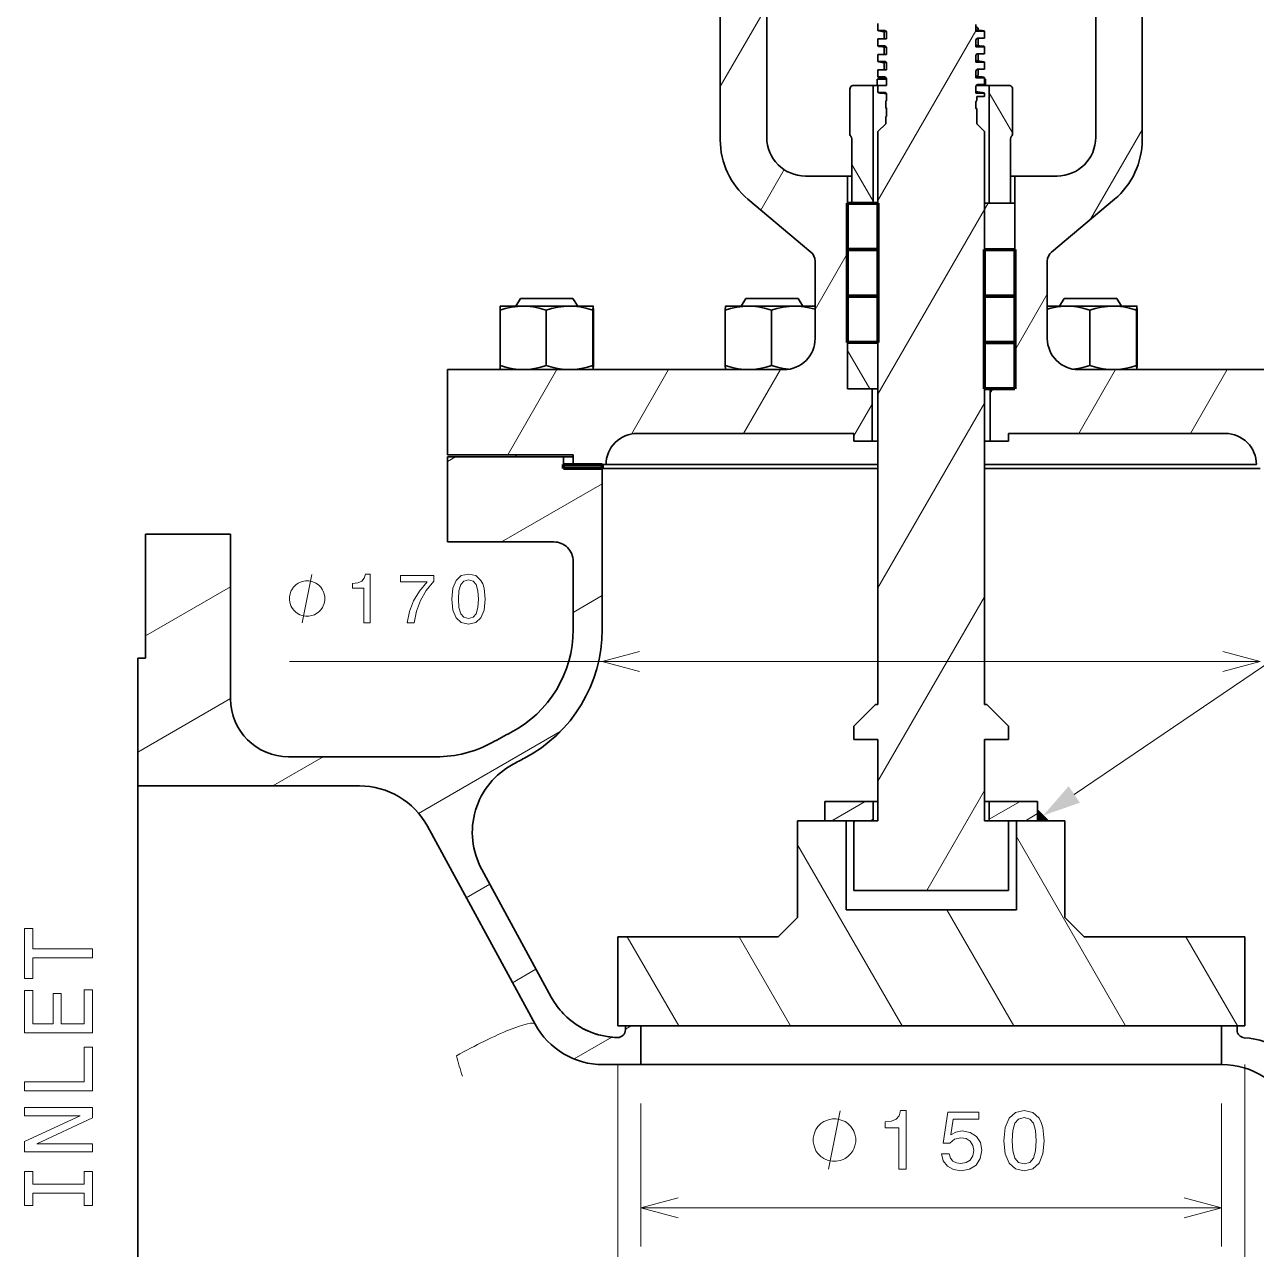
# Model space of a CAD drawing. Extents: x 0 to 420, y 0 to 297.
# Drawn here: x 119.8 to 183.5, y 164.8 to 228 of the extents above; entities that cross this region are included whole.
import ezdxf

# ---------------------------------------------------------------- set-up
doc = ezdxf.new("R2010")
doc.units = 0

msp = doc.modelspace()

# ---------------------------------------------------------------- linework, layer by layer
at = {"color": 7, "lineweight": 35, "ltscale": 0.441739}
for p, q in [((155.783, 239.736), (155.783, 222.066)), ((177.583, 239.736), (177.583, 222.066))]:
    msp.add_line(p, q, dxfattribs=at)
at = {"color": 7, "lineweight": 35, "ltscale": 0.435}
for p, q in [((158.183, 222.201), (158.183, 239.601)), ((175.183, 239.601), (175.183, 222.201)), ((159.083, 210.201), (141.683, 210.201)), ((191.683, 210.201), (174.283, 210.201))]:
    msp.add_line(p, q, dxfattribs=at)
at = {"color": 7, "lineweight": 13, "ltscale": 0.12}
msp.add_line((155.783, 224.822), (158.183, 228.979), dxfattribs=at)
at = {"color": 7, "lineweight": 35, "ltscale": 0.008989}
for p, q in [((163.933, 227.721), (163.933, 228.081)), ((169.433, 226.521), (169.433, 226.881)), ((169.433, 225.721), (169.433, 226.081))]:
    msp.add_line(p, q, dxfattribs=at)
at = {"color": 7, "lineweight": 35, "ltscale": 0.003004}
for p, q in [((168.993, 228.021), (168.993, 227.901)), ((164.373, 227.621), (164.373, 227.501)), ((168.993, 227.221), (168.993, 227.101)), ((164.373, 226.821), (164.373, 226.701)), ((164.373, 226.021), (164.373, 225.901)), ((168.993, 226.421), (168.993, 226.301)), ((168.993, 225.621), (168.993, 225.501)), ((164.373, 225.221), (164.373, 225.101)), ((168.993, 224.821), (168.993, 224.701)), ((164.373, 224.421), (164.373, 224.301)), ((168.993, 224.021), (168.993, 223.901))]:
    msp.add_line(p, q, dxfattribs=at)
at = {"color": 7, "lineweight": 35, "ltscale": 0.005508}
for p, q in [((168.993, 227.681), (168.993, 227.901)), ((164.373, 227.281), (164.373, 227.501)), ((164.373, 226.481), (164.373, 226.701)), ((168.993, 226.881), (168.993, 227.101)), ((168.993, 226.081), (168.993, 226.301)), ((164.373, 225.681), (164.373, 225.901)), ((168.993, 225.281), (168.993, 225.501)), ((164.373, 224.881), (164.373, 225.101)), ((168.993, 224.481), (168.993, 224.701)), ((164.373, 224.081), (164.373, 224.301)), ((164.373, 223.721), (164.373, 223.501)), ((164.373, 223.281), (164.373, 223.501)), ((168.993, 223.681), (168.993, 223.901))]:
    msp.add_line(p, q, dxfattribs=at)
at = {"color": 7, "lineweight": 35, "ltscale": 0.003316}
msp.add_line((169.108, 227.833), (168.993, 227.9), dxfattribs=at)
at = {"color": 7, "lineweight": 35, "ltscale": 0.0085}
for p, q in [((164.273, 227.721), (163.933, 227.721)), ((169.093, 227.321), (169.433, 227.321)), ((164.273, 226.921), (163.933, 226.921)), ((164.273, 226.121), (163.933, 226.121)), ((169.093, 226.521), (169.433, 226.521)), ((164.273, 225.321), (163.933, 225.321)), ((169.093, 225.721), (169.433, 225.721)), ((169.093, 224.921), (169.433, 224.921)), ((164.273, 224.521), (163.933, 224.521))]:
    msp.add_line(p, q, dxfattribs=at)
at = {"color": 7, "lineweight": 35, "ltscale": 1.14504e-05}
for p, q in [((163.933, 227.721), (163.933, 227.721)), ((169.433, 226.881), (169.433, 226.881))]:
    msp.add_line(p, q, dxfattribs=at)
at = {"color": 7, "lineweight": 13, "ltscale": 0.253001}
msp.add_line((163.933, 218.938), (168.993, 227.702), dxfattribs=at)
at = {"color": 7, "lineweight": 35, "ltscale": 0.008988}
for p, q in [((163.933, 226.921), (163.933, 227.281)), ((169.433, 227.321), (169.433, 227.681)), ((163.933, 226.121), (163.933, 226.481)), ((163.933, 225.321), (163.933, 225.681)), ((163.933, 224.521), (163.933, 224.881)), ((169.433, 224.921), (169.433, 225.281))]:
    msp.add_line(p, q, dxfattribs=at)
at = {"color": 7, "lineweight": 35, "ltscale": 0.010999}
for p, q in [((164.373, 227.281), (163.933, 227.281)), ((168.993, 227.681), (169.433, 227.681)), ((168.993, 226.881), (169.433, 226.881)), ((164.373, 226.481), (163.933, 226.481)), ((168.993, 226.081), (169.433, 226.081)), ((164.373, 225.681), (163.933, 225.681)), ((164.373, 224.881), (163.933, 224.881)), ((168.993, 225.281), (169.433, 225.281)), ((168.993, 224.481), (169.433, 224.481))]:
    msp.add_line(p, q, dxfattribs=at)
at = {"color": 7, "lineweight": 35, "ltscale": 0.00945}
for p, q in [((164.259, 227.659), (164.259, 227.281)), ((169.108, 227.321), (169.108, 226.943)), ((164.259, 226.859), (164.259, 226.481)), ((164.259, 226.059), (164.259, 225.681)), ((169.108, 226.521), (169.108, 226.143))]:
    msp.add_line(p, q, dxfattribs=at)
at = {"color": 7, "lineweight": 13, "ltscale": 1.33569e-05}
for p, q in [((164.273, 227.721), (164.273, 227.721)), ((164.273, 226.921), (164.273, 226.921)), ((164.273, 226.121), (164.273, 226.121)), ((164.273, 225.321), (164.273, 225.321))]:
    msp.add_line(p, q, dxfattribs=at)
at = {"color": 7, "lineweight": 35, "ltscale": 1.64209e-05}
for p, q in [((164.373, 227.625), (164.373, 227.625)), ((164.373, 226.825), (164.373, 226.825)), ((164.373, 226.025), (164.373, 226.025))]:
    msp.add_line(p, q, dxfattribs=at)
at = {"color": 7, "lineweight": 35, "ltscale": 8.96584e-05}
for p, q in [((164.373, 227.621), (164.373, 227.625)), ((164.373, 226.821), (164.373, 226.825)), ((164.373, 226.021), (164.373, 226.025)), ((164.373, 224.421), (164.373, 224.425))]:
    msp.add_line(p, q, dxfattribs=at)
at = {"color": 7, "lineweight": 35, "ltscale": 0.002594}
for p, q in [((168.993, 227.754), (169.097, 227.744)), ((168.993, 226.954), (169.097, 226.944)), ((168.993, 226.154), (169.097, 226.144)), ((168.993, 225.354), (169.097, 225.344)), ((168.993, 224.554), (169.097, 224.544))]:
    msp.add_line(p, q, dxfattribs=at)
at = {"color": 7, "lineweight": 35, "ltscale": 0.002253}
msp.add_line((169.108, 227.833), (169.108, 227.743), dxfattribs=at)
at = {"color": 7, "lineweight": 35, "ltscale": 1.18317e-05}
for p, q in [((169.433, 227.681), (169.433, 227.681)), ((163.933, 226.921), (163.933, 226.921)), ((163.933, 226.121), (163.933, 226.121)), ((169.433, 226.081), (169.433, 226.081)), ((163.933, 225.321), (163.933, 225.321)), ((169.433, 225.281), (169.433, 225.281)), ((163.933, 224.521), (163.933, 224.521)), ((169.433, 224.481), (169.433, 224.481))]:
    msp.add_line(p, q, dxfattribs=at)
at = {"color": 7, "lineweight": 35, "ltscale": 0.001947}
msp.add_line((169.108, 225.389), (169.041, 225.35), dxfattribs=at)
at = {"color": 7, "lineweight": 35, "ltscale": 0.008318}
msp.add_line((169.108, 225.721), (169.108, 225.389), dxfattribs=at)
at = {"color": 7, "lineweight": 35, "ltscale": 0.057}
for p, q in [((162.483, 224.681), (162.483, 222.401)), ((170.883, 224.681), (170.883, 222.401))]:
    msp.add_line(p, q, dxfattribs=at)
at = {"color": 7, "lineweight": 35, "ltscale": 0.025}
for p, q in [((163.683, 224.881), (162.683, 224.881)), ((170.683, 224.881), (169.683, 224.881)), ((161.183, 186.901), (161.183, 187.901)), ((163.683, 186.901), (163.683, 187.901)), ((169.683, 186.901), (169.683, 187.901)), ((172.183, 186.901), (172.183, 187.901))]:
    msp.add_line(p, q, dxfattribs=at)
at = {"color": 7, "lineweight": 35, "ltscale": 0.152}
for p, q in [((163.683, 224.881), (163.683, 218.801)), ((169.683, 224.881), (169.683, 218.801))]:
    msp.add_line(p, q, dxfattribs=at)
at = {"color": 7, "lineweight": 35, "ltscale": 0.01725}
msp.add_line((163.683, 224.881), (164.373, 224.881), dxfattribs=at)
at = {"color": 7, "lineweight": 35, "ltscale": 0.01225}
msp.add_line((164.373, 225.201), (163.883, 225.201), dxfattribs=at)
at = {"color": 7, "lineweight": 35, "ltscale": 0.008}
for p, q in [((163.883, 225.201), (163.883, 224.881)), ((169.483, 225.201), (169.483, 224.881))]:
    msp.add_line(p, q, dxfattribs=at)
at = {"color": 7, "lineweight": 35, "ltscale": 0.012249}
msp.add_line((164.373, 224.881), (163.883, 224.881), dxfattribs=at)
at = {"color": 7, "lineweight": 35, "ltscale": 1.60399e-05}
for p, q in [((164.373, 225.225), (164.373, 225.225)), ((164.373, 224.425), (164.373, 224.425))]:
    msp.add_line(p, q, dxfattribs=at)
at = {"color": 7, "lineweight": 35, "ltscale": 9.00398e-05}
msp.add_line((164.373, 225.221), (164.373, 225.225), dxfattribs=at)
at = {"color": 7, "lineweight": 35, "ltscale": 0.016756}
msp.add_line((169.013, 224.881), (169.683, 224.881), dxfattribs=at)
at = {"color": 7, "lineweight": 35, "ltscale": 0.011755}
msp.add_line((169.483, 224.881), (169.013, 224.881), dxfattribs=at)
at = {"color": 7, "lineweight": 35, "ltscale": 0.00125}
msp.add_line((169.483, 225.201), (169.433, 225.201), dxfattribs=at)
at = {"color": 7, "lineweight": 13, "ltscale": 1.37382e-05}
msp.add_line((164.273, 224.521), (164.273, 224.521), dxfattribs=at)
at = {"color": 7, "lineweight": 35, "ltscale": 0.008984}
msp.add_line((164.333, 223.721), (164.333, 224.081), dxfattribs=at)
at = {"color": 7, "lineweight": 35, "ltscale": 0.000999451}
for p, q in [((164.373, 224.081), (164.333, 224.081)), ((164.373, 223.721), (164.333, 223.721)), ((168.993, 223.681), (169.033, 223.681)), ((164.373, 223.281), (164.333, 223.281))]:
    msp.add_line(p, q, dxfattribs=at)
at = {"color": 7, "lineweight": 35, "ltscale": 0.01}
for p, q in [((169.433, 224.301), (169.033, 224.301)), ((162.683, 206.901), (162.683, 206.501)), ((170.683, 206.901), (170.683, 206.501)), ((126.083, 195.291), (125.683, 195.291)), ((126.083, 188.701), (125.683, 188.701))]:
    msp.add_line(p, q, dxfattribs=at)
at = {"color": 7, "lineweight": 35, "ltscale": 0.004993}
msp.add_line((169.033, 224.101), (169.033, 224.301), dxfattribs=at)
at = {"color": 7, "lineweight": 35, "ltscale": 0.004494}
msp.add_line((169.433, 224.301), (169.433, 224.481), dxfattribs=at)
at = {"color": 7, "lineweight": 13, "ltscale": 0.06}
msp.add_line((170.883, 222.426), (169.683, 224.505), dxfattribs=at)
at = {"color": 7, "lineweight": 35, "ltscale": 1.4135e-05}
msp.add_line((164.333, 223.721), (164.333, 223.721), dxfattribs=at)
at = {"color": 7, "lineweight": 35, "ltscale": 0.019492}
msp.add_line((169.033, 222.901), (169.033, 223.681), dxfattribs=at)
at = {"color": 7, "lineweight": 35, "ltscale": 1.37541e-05}
msp.add_line((169.033, 223.681), (169.033, 223.681), dxfattribs=at)
at = {"color": 7, "lineweight": 35, "ltscale": 0.014142}
for p, q in [((164.333, 222.901), (163.933, 222.501)), ((169.033, 222.901), (169.433, 222.501)), ((172.183, 186.901), (172.183, 187.467)), ((172.749, 186.901), (172.183, 186.901))]:
    msp.add_line(p, q, dxfattribs=at)
at = {"color": 7, "lineweight": 35, "ltscale": 0.009492}
msp.add_line((164.333, 222.901), (164.333, 223.281), dxfattribs=at)
at = {"color": 7, "lineweight": 35, "ltscale": 0.082937}
for p, q in [((162.583, 222.118), (162.583, 218.801)), ((170.783, 222.118), (170.783, 218.801))]:
    msp.add_line(p, q, dxfattribs=at)
at = {"color": 7, "lineweight": 35}
for p, q in [((163.933, 192.901), (163.933, 222.501)), ((169.433, 192.901), (169.433, 222.501)), ((182.883, 176.301), (150.483, 176.301)), ((151.683, 174.301), (181.683, 174.301))]:
    msp.add_line(p, q, dxfattribs=at)
at = {"color": 7, "lineweight": 13, "ltscale": 0.13323}
msp.add_line((174.919, 217.965), (177.583, 222.58), dxfattribs=at)
at = {"color": 7, "lineweight": 13, "ltscale": 0.06025}
msp.add_line((157.876, 218.445), (159.081, 220.533), dxfattribs=at)
at = {"color": 7, "lineweight": 35, "ltscale": 0.0545}
for p, q in [((162.363, 220.201), (160.183, 220.201)), ((173.183, 220.201), (171.003, 220.201))]:
    msp.add_line(p, q, dxfattribs=at)
at = {"color": 7, "lineweight": 35, "ltscale": 0.275}
for p, q in [((162.363, 209.201), (162.363, 220.201)), ((171.003, 209.201), (171.003, 220.201))]:
    msp.add_line(p, q, dxfattribs=at)
at = {"color": 7, "lineweight": 35, "ltscale": 0.0055}
for p, q in [((162.583, 220.201), (162.363, 220.201)), ((171.003, 220.201), (170.783, 220.201))]:
    msp.add_line(p, q, dxfattribs=at)
at = {"color": 7, "lineweight": 13, "ltscale": 0.055}
msp.add_line((163.683, 218.897), (162.583, 220.802), dxfattribs=at)
at = {"color": 7, "lineweight": 35, "ltscale": 0.106287}
for p, q in [((157.212, 219.002), (160.469, 216.269)), ((176.155, 219.002), (172.898, 216.269))]:
    msp.add_line(p, q, dxfattribs=at)
at = {"color": 7, "lineweight": 35, "ltscale": 0.06}
for p, q in [((162.363, 216.401), (162.363, 218.801)), ((163.933, 216.401), (163.933, 218.801)), ((169.433, 216.401), (169.433, 218.801)), ((171.003, 216.401), (171.003, 218.801)), ((162.363, 214.001), (162.363, 216.401)), ((163.933, 214.001), (163.933, 216.401)), ((169.433, 214.001), (169.433, 216.401)), ((171.003, 214.001), (171.003, 216.401)), ((162.363, 211.601), (162.363, 214.001)), ((163.933, 211.601), (163.933, 214.001)), ((169.433, 211.601), (169.433, 214.001)), ((171.003, 211.601), (171.003, 214.001)), ((162.363, 209.201), (162.363, 211.601)), ((163.933, 209.201), (163.933, 211.601)), ((169.433, 209.201), (169.433, 211.601)), ((171.003, 209.201), (171.003, 211.601))]:
    msp.add_line(p, q, dxfattribs=at)
at = {"color": 7, "lineweight": 35, "ltscale": 0.03925}
for p, q in [((163.933, 218.801), (162.363, 218.801)), ((171.003, 218.801), (169.433, 218.801)), ((163.933, 216.401), (162.363, 216.401)), ((163.933, 216.401), (162.363, 216.401)), ((171.003, 216.401), (169.433, 216.401)), ((171.003, 216.401), (169.433, 216.401)), ((163.933, 214.001), (162.363, 214.001)), ((163.933, 214.001), (162.363, 214.001)), ((171.003, 214.001), (169.433, 214.001)), ((171.003, 214.001), (169.433, 214.001)), ((163.933, 211.601), (162.363, 211.601)), ((163.933, 211.601), (162.363, 211.601)), ((171.003, 211.601), (169.433, 211.601)), ((171.003, 211.601), (169.433, 211.601)), ((163.933, 209.201), (162.363, 209.201)), ((171.003, 209.201), (169.433, 209.201))]:
    msp.add_line(p, q, dxfattribs=at)
at = {"color": 7, "lineweight": 140, "ltscale": 0.06}
for p, q in [((162.363, 216.401), (162.363, 218.801)), ((163.933, 218.801), (163.933, 216.401)), ((162.363, 214.001), (162.363, 216.401)), ((163.933, 216.401), (163.933, 214.001)), ((169.433, 214.001), (169.433, 216.401)), ((171.003, 216.401), (171.003, 214.001)), ((162.363, 211.601), (162.363, 214.001)), ((163.933, 214.001), (163.933, 211.601)), ((169.433, 211.601), (169.433, 214.001)), ((171.003, 214.001), (171.003, 211.601)), ((169.433, 209.201), (169.433, 211.601)), ((171.003, 211.601), (171.003, 209.201))]:
    msp.add_line(p, q, dxfattribs=at)
at = {"color": 7, "lineweight": 140, "ltscale": 0.03925}
for p, q in [((162.363, 218.801), (163.933, 218.801)), ((163.933, 216.401), (162.363, 216.401)), ((162.363, 216.401), (163.933, 216.401)), ((169.433, 216.401), (171.003, 216.401)), ((163.933, 214.001), (162.363, 214.001)), ((162.363, 214.001), (163.933, 214.001)), ((171.003, 214.001), (169.433, 214.001)), ((169.433, 214.001), (171.003, 214.001)), ((163.933, 211.601), (162.363, 211.601)), ((171.003, 211.601), (169.433, 211.601)), ((169.433, 211.601), (171.003, 211.601)), ((171.003, 209.201), (169.433, 209.201))]:
    msp.add_line(p, q, dxfattribs=at)
at = {"color": 7, "lineweight": 35, "ltscale": 0.0275}
for p, q in [((163.683, 218.801), (162.583, 218.801)), ((170.783, 218.801), (169.683, 218.801))]:
    msp.add_line(p, q, dxfattribs=at)
at = {"color": 7, "lineweight": 35, "ltscale": 0.00625}
for p, q in [((163.683, 218.801), (163.933, 218.801)), ((169.433, 218.801), (169.683, 218.801)), ((163.933, 187.901), (163.683, 187.901)), ((169.683, 187.901), (169.433, 187.901))]:
    msp.add_line(p, q, dxfattribs=at)
at = {"color": 7, "lineweight": 13, "ltscale": 0.275}
for p, q in [((163.933, 208.938), (169.433, 218.464)), ((163.933, 198.938), (169.433, 208.464)), ((163.933, 188.938), (169.433, 198.464))]:
    msp.add_line(p, q, dxfattribs=at)
at = {"color": 7, "lineweight": 13, "ltscale": 0.009725}
msp.add_line((169.433, 218.464), (169.628, 218.801), dxfattribs=at)
at = {"color": 7, "lineweight": 13, "ltscale": 0.084}
for p, q in [((160.683, 213.309), (162.363, 216.219)), ((171.003, 211.183), (172.683, 214.093))]:
    msp.add_line(p, q, dxfattribs=at)
at = {"color": 7, "lineweight": 35, "ltscale": 0.100216}
for p, q in [((160.683, 211.801), (160.683, 215.81)), ((172.683, 211.801), (172.683, 215.81))]:
    msp.add_line(p, q, dxfattribs=at)
at = {"color": 7, "lineweight": 35, "ltscale": 0.011736}
for p, q in [((145.465, 213.881), (145.22, 213.481)), ((148.175, 213.881), (148.42, 213.481)), ((157.101, 213.881), (156.856, 213.481)), ((159.81, 213.881), (160.056, 213.481)), ((173.557, 213.881), (173.311, 213.481)), ((176.266, 213.881), (176.511, 213.481))]:
    msp.add_line(p, q, dxfattribs=at)
at = {"color": 7, "lineweight": 35, "ltscale": 0.067729}
for p, q in [((145.465, 213.881), (148.175, 213.881)), ((157.101, 213.881), (159.81, 213.881)), ((173.557, 213.881), (176.266, 213.881))]:
    msp.add_line(p, q, dxfattribs=at)
at = {"color": 7, "lineweight": 35, "ltscale": 0.071282}
for p, q in [((144.405, 210.415), (144.405, 213.267)), ((146.79, 210.415), (146.79, 213.267)), ((149.205, 210.415), (149.205, 213.267)), ((149.235, 210.415), (149.235, 213.267)), ((156.041, 210.415), (156.041, 213.267)), ((158.426, 210.415), (158.426, 213.267)), ((174.881, 210.415), (174.881, 213.267)), ((177.296, 210.415), (177.296, 213.267)), ((177.326, 210.415), (177.326, 213.267))]:
    msp.add_line(p, q, dxfattribs=at)
at = {"color": 7, "lineweight": 35, "ltscale": 0.02944}
for p, q in [((145.598, 213.481), (144.42, 213.481)), ((144.42, 210.201), (145.598, 210.201))]:
    msp.add_line(p, q, dxfattribs=at)
at = {"color": 7, "lineweight": 35, "ltscale": 0.029911}
for p, q in [((146.794, 213.481), (145.598, 213.481)), ((158.43, 213.481), (157.233, 213.481)), ((174.885, 213.481), (173.689, 213.481)), ((145.598, 210.201), (146.794, 210.201)), ((157.233, 210.201), (158.43, 210.201))]:
    msp.add_line(p, q, dxfattribs=at)
at = {"color": 7, "lineweight": 35, "ltscale": 0.030085}
for p, q in [((147.998, 213.481), (146.794, 213.481)), ((159.633, 213.481), (158.43, 213.481)), ((176.089, 213.481), (174.885, 213.481)), ((146.794, 210.201), (147.998, 210.201)), ((174.885, 210.201), (176.089, 210.201))]:
    msp.add_line(p, q, dxfattribs=at)
at = {"color": 7, "lineweight": 35, "ltscale": 0.03056}
for p, q in [((149.22, 213.481), (147.998, 213.481)), ((177.311, 213.481), (176.089, 213.481)), ((147.998, 210.201), (149.22, 210.201)), ((176.089, 210.201), (177.311, 210.201))]:
    msp.add_line(p, q, dxfattribs=at)
at = {"color": 7, "lineweight": 35, "ltscale": 0.029441}
for p, q in [((157.233, 213.481), (156.056, 213.481)), ((156.056, 210.201), (157.233, 210.201))]:
    msp.add_line(p, q, dxfattribs=at)
at = {"color": 7, "lineweight": 35, "ltscale": 0.026255}
msp.add_line((160.683, 213.481), (159.633, 213.481), dxfattribs=at)
at = {"color": 7, "lineweight": 35, "ltscale": 0.025136}
msp.add_line((173.689, 213.481), (172.683, 213.481), dxfattribs=at)
at = {"color": 7, "lineweight": 13, "ltscale": 0.057229}
msp.add_line((163.508, 209.201), (162.363, 211.183), dxfattribs=at)
at = {"color": 7, "lineweight": 35, "ltscale": 0.11}
for p, q in [((141.683, 205.801), (141.683, 210.201)), ((141.683, 205.701), (141.683, 201.301)), ((126.083, 201.701), (130.483, 201.701)), ((126.083, 188.701), (130.483, 188.701))]:
    msp.add_line(p, q, dxfattribs=at)
at = {"color": 7, "lineweight": 13, "ltscale": 0.127017}
for p, q in [((144.802, 205.801), (147.342, 210.201)), ((126.083, 196.449), (130.483, 198.989))]:
    msp.add_line(p, q, dxfattribs=at)
at = {"color": 7, "lineweight": 13, "ltscale": 0.096019}
msp.add_line((151.195, 206.875), (153.116, 210.201), dxfattribs=at)
at = {"color": 7, "lineweight": 13, "ltscale": 0.095263}
for p, q in [((156.984, 206.901), (158.889, 210.201)), ((174.304, 206.901), (176.21, 210.201)), ((180.078, 206.901), (181.983, 210.201))]:
    msp.add_line(p, q, dxfattribs=at)
at = {"color": 7, "lineweight": 35, "ltscale": 0.01642}
msp.add_line((158.43, 210.201), (159.087, 210.201), dxfattribs=at)
at = {"color": 7, "lineweight": 35, "ltscale": 0.015208}
msp.add_line((174.277, 210.201), (174.885, 210.201), dxfattribs=at)
at = {"color": 7, "lineweight": 35, "ltscale": 0.03175}
for p, q in [((163.633, 209.201), (162.363, 209.201)), ((171.003, 209.201), (169.733, 209.201))]:
    msp.add_line(p, q, dxfattribs=at)
at = {"color": 7, "lineweight": 35, "ltscale": 0.0675}
for p, q in [((163.633, 209.201), (163.633, 206.501)), ((169.733, 209.201), (169.733, 206.501))]:
    msp.add_line(p, q, dxfattribs=at)
at = {"color": 7, "lineweight": 13, "ltscale": 0.006271}
msp.add_line((169.733, 208.984), (169.859, 209.201), dxfattribs=at)
at = {"color": 7, "lineweight": 13, "ltscale": 0.0475}
msp.add_line((162.683, 206.773), (163.633, 208.418), dxfattribs=at)
at = {"color": 7, "lineweight": 35, "ltscale": 0.28}
for p, q in [((162.683, 206.901), (151.483, 206.901)), ((181.883, 206.901), (170.683, 206.901))]:
    msp.add_line(p, q, dxfattribs=at)
at = {"color": 7, "lineweight": 35, "ltscale": 0.02375}
for p, q in [((163.633, 206.501), (162.683, 206.501)), ((170.683, 206.501), (169.733, 206.501))]:
    msp.add_line(p, q, dxfattribs=at)
at = {"color": 7, "lineweight": 35, "ltscale": 0.0075}
for p, q in [((163.633, 206.501), (163.933, 206.501)), ((169.433, 206.501), (169.733, 206.501))]:
    msp.add_line(p, q, dxfattribs=at)
at = {"color": 7, "lineweight": 35, "ltscale": 0.1625}
msp.add_line((148.183, 205.801), (141.683, 205.801), dxfattribs=at)
at = {"color": 7, "lineweight": 35, "ltscale": 0.15}
msp.add_line((147.683, 205.701), (141.683, 205.701), dxfattribs=at)
at = {"color": 7, "lineweight": 13, "ltscale": 0.012287}
msp.add_line((141.683, 205.455), (142.109, 205.701), dxfattribs=at)
at = {"color": 7, "lineweight": 35, "ltscale": 0.0025}
msp.add_line((145.22, 205.801), (145.22, 205.701), dxfattribs=at)
at = {"color": 7, "lineweight": 35, "ltscale": 0.015}
msp.add_line((147.683, 205.701), (147.683, 205.101), dxfattribs=at)
at = {"color": 7, "lineweight": 35, "ltscale": 0.0125}
for p, q in [((147.683, 205.701), (148.183, 205.701)), ((148.183, 205.801), (148.183, 205.301))]:
    msp.add_line(p, q, dxfattribs=at)
at = {"color": 7, "lineweight": 35, "ltscale": 0.005}
for p, q in [((147.683, 205.101), (147.683, 205.301)), ((149.683, 205.101), (149.683, 205.301))]:
    msp.add_line(p, q, dxfattribs=at)
at = {"color": 7, "lineweight": 35, "ltscale": 0.05}
for p, q in [((149.683, 205.301), (147.683, 205.301)), ((149.683, 205.101), (147.683, 205.101)), ((149.683, 205.101), (147.683, 205.101)), ((151.683, 176.301), (151.683, 174.301)), ((181.683, 176.301), (181.683, 174.301))]:
    msp.add_line(p, q, dxfattribs=at)
at = {"color": 7, "lineweight": 140, "ltscale": 0.005}
for p, q in [((147.683, 205.101), (147.683, 205.301)), ((149.683, 205.301), (149.683, 205.101))]:
    msp.add_line(p, q, dxfattribs=at)
at = {"color": 7, "lineweight": 140, "ltscale": 0.05}
for p, q in [((147.683, 205.301), (149.683, 205.301)), ((149.683, 205.101), (147.683, 205.101))]:
    msp.add_line(p, q, dxfattribs=at)
at = {"color": 7, "lineweight": 35, "ltscale": 0.0425}
msp.add_line((149.883, 205.301), (148.183, 205.301), dxfattribs=at)
at = {"color": 7, "lineweight": 35, "ltscale": 0.208164}
msp.add_line((149.683, 205.101), (149.683, 196.774), dxfattribs=at)
at = {"color": 7, "lineweight": 35, "ltscale": 0.35625}
for p, q in [((149.683, 205.101), (163.933, 205.101)), ((163.933, 205.101), (149.683, 205.101)), ((169.433, 205.101), (183.683, 205.101)), ((183.683, 205.101), (169.433, 205.101))]:
    msp.add_line(p, q, dxfattribs=at)
at = {"color": 7, "lineweight": 35, "ltscale": 0.35125}
for p, q in [((149.883, 205.301), (163.933, 205.301)), ((169.433, 205.301), (183.483, 205.301))]:
    msp.add_line(p, q, dxfattribs=at)
at = {"color": 7, "lineweight": 13}
for p, q in [((174.076, 188.257), (198.909, 205.087)), ((133.52, 195.126), (183.683, 195.126)), ((150.483, 174.301), (150.483, 140.443)), ((182.883, 174.301), (182.883, 140.443)), ((151.683, 166.906), (181.683, 166.906))]:
    msp.add_line(p, q, dxfattribs=at)
at = {"color": 7, "lineweight": 13, "ltscale": 0.149978}
msp.add_line((144.488, 201.301), (149.683, 204.301), dxfattribs=at)
at = {"color": 7, "lineweight": 35, "ltscale": 0.16025}
msp.add_line((126.083, 201.701), (126.083, 195.291), dxfattribs=at)
at = {"color": 7, "lineweight": 35, "ltscale": 0.2125}
msp.add_line((130.483, 201.701), (130.483, 193.201), dxfattribs=at)
at = {"color": 7, "lineweight": 35, "ltscale": 0.1375}
msp.add_line((147.183, 201.301), (141.683, 201.301), dxfattribs=at)
at = {"color": 7, "lineweight": 35, "ltscale": 0.088164}
msp.add_line((148.183, 200.301), (148.183, 196.774), dxfattribs=at)
at = {"color": 7, "lineweight": 13, "ltscale": 0.043301}
msp.add_line((148.183, 197.661), (149.683, 198.527), dxfattribs=at)
at = {"color": 7, "lineweight": 35, "ltscale": 0.16475}
msp.add_line((125.683, 195.291), (125.683, 188.701), dxfattribs=at)
at = {"color": 7, "lineweight": 13, "ltscale": 0.138564}
msp.add_line((125.683, 190.444), (130.483, 193.215), dxfattribs=at)
at = {"color": 7, "lineweight": 35, "ltscale": 0.039598}
for p, q in [((163.803, 192.901), (162.683, 191.781)), ((169.563, 192.901), (170.683, 191.781))]:
    msp.add_line(p, q, dxfattribs=at)
at = {"color": 7, "lineweight": 35, "ltscale": 0.00325}
for p, q in [((163.933, 192.901), (163.803, 192.901)), ((169.563, 192.901), (169.433, 192.901))]:
    msp.add_line(p, q, dxfattribs=at)
at = {"color": 7, "lineweight": 35, "ltscale": 0.017}
for p, q in [((162.683, 191.781), (162.683, 191.101)), ((170.683, 191.781), (170.683, 191.101))]:
    msp.add_line(p, q, dxfattribs=at)
at = {"color": 7, "lineweight": 13, "ltscale": 0.211298}
msp.add_line((140.2, 187.278), (147.519, 191.504), dxfattribs=at)
at = {"color": 7, "lineweight": 35, "ltscale": 0.03125}
for p, q in [((163.933, 191.101), (162.683, 191.101)), ((170.683, 191.101), (169.433, 191.101)), ((163.933, 186.901), (162.683, 186.901)), ((170.683, 186.901), (169.433, 186.901))]:
    msp.add_line(p, q, dxfattribs=at)
at = {"color": 7, "lineweight": 35, "ltscale": 0.105}
for p, q in [((163.933, 186.901), (163.933, 191.101)), ((169.433, 186.901), (169.433, 191.101))]:
    msp.add_line(p, q, dxfattribs=at)
at = {"color": 7, "lineweight": 13, "ltscale": 0.075}
msp.add_line((132.664, 188.701), (135.262, 190.201), dxfattribs=at)
at = {"color": 7, "lineweight": 35, "ltscale": 0.19072}
msp.add_line((133.483, 190.201), (141.112, 190.201), dxfattribs=at)
at = {"color": 7, "lineweight": 35, "ltscale": 0.375}
for p, q in [((125.683, 188.701), (125.683, 173.701)), ((125.683, 173.701), (125.683, 158.701))]:
    msp.add_line(p, q, dxfattribs=at)
at = {"color": 7, "lineweight": 35, "ltscale": 0.166435}
msp.add_line((130.483, 188.701), (137.141, 188.701), dxfattribs=at)
at = {"color": 7, "lineweight": 13, "ltscale": 0.149047}
msp.add_line((166.452, 183.301), (169.433, 188.464), dxfattribs=at)
at = {"color": 7, "lineweight": 35, "ltscale": 0.0625}
for p, q in [((163.683, 187.901), (161.183, 187.901)), ((172.183, 187.901), (169.683, 187.901)), ((162.283, 186.901), (159.783, 186.901)), ((163.683, 186.901), (161.183, 186.901)), ((172.183, 186.901), (169.683, 186.901)), ((173.583, 186.901), (171.083, 186.901))]:
    msp.add_line(p, q, dxfattribs=at)
at = {"color": 7, "lineweight": 13, "ltscale": 0.002746}
msp.add_line((161.183, 187.846), (161.279, 187.901), dxfattribs=at)
at = {"color": 7, "lineweight": 13, "ltscale": 0.05}
msp.add_line((161.547, 186.901), (163.279, 187.901), dxfattribs=at)
at = {"color": 7, "lineweight": 13, "ltscale": 0.046047}
msp.add_line((169.683, 186.98), (171.279, 187.901), dxfattribs=at)
at = {"color": 7, "lineweight": 13, "ltscale": 0.018387}
msp.add_line((171.547, 186.901), (172.183, 187.269), dxfattribs=at)
at = {"color": 7, "lineweight": 35, "ltscale": 0.02}
for p, q in [((172.183, 187.467), (172.749, 186.901)), ((151.683, 176.301), (150.883, 176.301)), ((182.483, 176.301), (181.683, 176.301))]:
    msp.add_line(p, q, dxfattribs=at)
at = {"color": 7, "lineweight": 35, "ltscale": 0.290925}
msp.add_line((146.215, 176.39), (140.655, 186.612), dxfattribs=at)
at = {"color": 7, "lineweight": 35, "ltscale": 0.125}
for p, q in [((159.783, 181.901), (159.783, 186.901)), ((173.583, 181.901), (173.583, 186.901))]:
    msp.add_line(p, q, dxfattribs=at)
at = {"color": 7, "lineweight": 35, "ltscale": 0.115}
for p, q in [((162.283, 182.301), (162.283, 186.901)), ((171.083, 182.301), (171.083, 186.901)), ((150.483, 176.301), (150.483, 180.901)), ((182.883, 176.301), (182.883, 180.901))]:
    msp.add_line(p, q, dxfattribs=at)
at = {"color": 7, "lineweight": 35, "ltscale": 0.09}
for p, q in [((162.683, 183.301), (162.683, 186.901)), ((170.683, 183.301), (170.683, 186.901))]:
    msp.add_line(p, q, dxfattribs=at)
at = {"color": 7, "lineweight": 13, "ltscale": 0.003701}
msp.add_line((162.683, 186.773), (162.757, 186.901), dxfattribs=at)
at = {"color": 7, "lineweight": 13, "ltscale": 0.003953}
msp.add_line((163.547, 186.901), (163.683, 186.98), dxfattribs=at)
at = {"color": 7, "lineweight": 13, "ltscale": 0.282295}
msp.add_line((176.729, 176.301), (171.083, 186.08), dxfattribs=at)
at = {"color": 7, "lineweight": 13, "ltscale": 0.269944}
msp.add_line((165.182, 176.301), (159.783, 185.652), dxfattribs=at)
at = {"color": 7, "lineweight": 35, "ltscale": 0.187726}
msp.add_line((147.047, 177.79), (143.459, 184.386), dxfattribs=at)
at = {"color": 7, "lineweight": 13, "ltscale": 0.035011}
for p, q in [((142.66, 182.925), (143.873, 183.625)), ((145.05, 178.531), (146.263, 179.232))]:
    msp.add_line(p, q, dxfattribs=at)
at = {"color": 7, "lineweight": 35, "ltscale": 0.2}
msp.add_line((170.683, 183.301), (162.683, 183.301), dxfattribs=at)
at = {"color": 7, "lineweight": 35, "ltscale": 0.22}
msp.add_line((171.083, 182.301), (162.283, 182.301), dxfattribs=at)
at = {"color": 7, "lineweight": 13, "ltscale": 0.173205}
msp.add_line((170.956, 176.301), (167.492, 182.301), dxfattribs=at)
at = {"color": 7, "lineweight": 35, "ltscale": 0.035355}
for p, q in [((159.783, 181.901), (158.783, 180.901)), ((173.583, 181.901), (174.583, 180.901))]:
    msp.add_line(p, q, dxfattribs=at)
at = {"color": 7, "lineweight": 35, "ltscale": 0.2075}
for p, q in [((158.783, 180.901), (150.483, 180.901)), ((182.883, 180.901), (174.583, 180.901))]:
    msp.add_line(p, q, dxfattribs=at)
at = {"color": 7, "lineweight": 13, "ltscale": 0.132791}
msp.add_line((153.635, 176.301), (150.98, 180.901), dxfattribs=at)
at = {"color": 7, "lineweight": 13, "ltscale": 0.13279}
for p, q in [((159.409, 176.301), (156.753, 180.901)), ((182.503, 176.301), (179.847, 180.901))]:
    msp.add_line(p, q, dxfattribs=at)
at = {"color": 7, "lineweight": 35, "ltscale": 0.004979}
msp.add_line((150.883, 176.301), (150.883, 176.102), dxfattribs=at)
at = {"color": 7, "lineweight": 13, "ltscale": 0.008757}
msp.add_line((150.883, 176.126), (151.187, 176.301), dxfattribs=at)
at = {"color": 7, "lineweight": 35, "ltscale": 0.005204}
msp.add_line((182.483, 176.301), (182.483, 176.093), dxfattribs=at)
at = {"color": 7, "lineweight": 13, "ltscale": 0.056321}
msp.add_line((148.229, 174.593), (150.18, 175.72), dxfattribs=at)
at = {"color": 7, "lineweight": 35, "ltscale": 0.048862}
msp.add_line((151.683, 174.301), (149.729, 174.301), dxfattribs=at)
at = {"color": 7, "lineweight": 35, "ltscale": 0.000835419}
msp.add_line((181.717, 174.301), (181.683, 174.301), dxfattribs=at)
at = {"color": 7, "lineweight": 13, "ltscale": 0.184871}
for p, q in [((151.683, 172.301), (151.683, 164.906)), ((181.683, 172.301), (181.683, 164.906))]:
    msp.add_line(p, q, dxfattribs=at)
at = {"color": 7, "lineweight": 35}
for points in [[(163.933, 227.721), (163.934, 227.719), (163.936, 227.715), (163.941, 227.712), (163.957, 227.704), (163.998, 227.694), (164.134, 227.672), (164.369, 227.649)], [(164.331, 227.697), (164.352, 227.681), (164.366, 227.657), (164.373, 227.625)], [(169.433, 227.681), (169.433, 227.684), (169.429, 227.688), (169.42, 227.693), (169.393, 227.703), (169.324, 227.717), (169.097, 227.744)], [(163.933, 226.921), (163.934, 226.918), (163.938, 226.914), (163.946, 226.909), (163.974, 226.899), (164.042, 226.885), (164.268, 226.858), (164.369, 226.849)], [(164.331, 226.897), (164.352, 226.881), (164.366, 226.857), (164.373, 226.825)], [(169.433, 226.881), (169.433, 226.884), (169.429, 226.888), (169.42, 226.893), (169.393, 226.903), (169.324, 226.917), (169.097, 226.944)], [(163.933, 226.121), (163.934, 226.119), (163.936, 226.115), (163.941, 226.112), (163.957, 226.104), (163.998, 226.094), (164.134, 226.072), (164.369, 226.049)], [(164.331, 226.097), (164.352, 226.081), (164.366, 226.057), (164.373, 226.025)], [(169.433, 226.081), (169.433, 226.084), (169.429, 226.088), (169.42, 226.093), (169.393, 226.103), (169.324, 226.117), (169.097, 226.144)], [(163.933, 225.321), (163.934, 225.318), (163.938, 225.314), (163.946, 225.309), (163.974, 225.299), (164.042, 225.285), (164.268, 225.258), (164.369, 225.249)], [(164.331, 225.297), (164.352, 225.281), (164.366, 225.257), (164.373, 225.225)], [(169.433, 225.281), (169.433, 225.284), (169.429, 225.288), (169.42, 225.293), (169.393, 225.303), (169.324, 225.317), (169.097, 225.344)], [(162.683, 224.881), (162.629, 224.877), (162.578, 224.861), (162.53, 224.827), (162.505, 224.791), (162.49, 224.748), (162.483, 224.681)], [(170.683, 224.881), (170.738, 224.877), (170.789, 224.861), (170.837, 224.827), (170.862, 224.791), (170.877, 224.748), (170.883, 224.681)], [(164.369, 224.449), (164.122, 224.474), (164.033, 224.487), (163.952, 224.507), (163.939, 224.513), (163.936, 224.516), (163.934, 224.519), (163.933, 224.521)], [(164.331, 224.497), (164.352, 224.481), (164.366, 224.457), (164.373, 224.425)], [(169.433, 224.481), (169.433, 224.484), (169.429, 224.488), (169.42, 224.493), (169.393, 224.503), (169.324, 224.517), (169.097, 224.544)], [(164.333, 223.721), (164.334, 223.718), (164.338, 223.713), (164.346, 223.708), (164.373, 223.698)], [(169.033, 223.681), (169.033, 223.684), (169.029, 223.689), (169.021, 223.694), (168.993, 223.704)], [(162.483, 222.401), (162.487, 222.349), (162.501, 222.301), (162.53, 222.255)], [(170.883, 222.401), (170.88, 222.349), (170.866, 222.301), (170.837, 222.255)], [(144.405, 213.267), (144.416, 213.459), (144.419, 213.479), (144.419, 213.48), (144.42, 213.481), (144.42, 213.481)], [(145.598, 213.481), (145.307, 213.467), (145.004, 213.425), (144.678, 213.35), (144.405, 213.267)], [(146.79, 213.267), (146.433, 213.372), (146.114, 213.438), (145.815, 213.473), (145.598, 213.481)], [(147.998, 213.481), (147.703, 213.467), (147.397, 213.425), (147.066, 213.35), (146.79, 213.267)], [(149.205, 213.267), (148.844, 213.372), (148.52, 213.438), (148.218, 213.473), (147.998, 213.481)], [(149.22, 213.481), (149.219, 213.481), (149.219, 213.48), (149.218, 213.479), (149.215, 213.459), (149.205, 213.267)], [(149.235, 213.267), (149.224, 213.459), (149.221, 213.479), (149.221, 213.48), (149.22, 213.481), (149.22, 213.481)], [(156.041, 213.267), (156.051, 213.459), (156.054, 213.479), (156.055, 213.48), (156.055, 213.481), (156.056, 213.481)], [(157.233, 213.481), (156.942, 213.467), (156.64, 213.425), (156.313, 213.35), (156.041, 213.267)], [(158.426, 213.267), (158.069, 213.372), (157.75, 213.438), (157.451, 213.473), (157.233, 213.481)], [(159.633, 213.481), (159.338, 213.467), (159.033, 213.425), (158.702, 213.35), (158.426, 213.267)], [(160.683, 213.316), (160.377, 213.396), (160.096, 213.447), (159.829, 213.475), (159.633, 213.481)], [(173.689, 213.481), (173.374, 213.465), (173.212, 213.444), (173.044, 213.415), (172.869, 213.376), (172.683, 213.326)], [(174.881, 213.267), (174.524, 213.372), (174.205, 213.438), (173.906, 213.473), (173.689, 213.481)], [(176.089, 213.481), (175.794, 213.467), (175.488, 213.425), (175.157, 213.35), (174.881, 213.267)], [(177.296, 213.267), (176.935, 213.372), (176.611, 213.438), (176.309, 213.473), (176.089, 213.481)], [(177.311, 213.481), (177.31, 213.481), (177.31, 213.48), (177.309, 213.479), (177.306, 213.459), (177.296, 213.267)], [(177.326, 213.267), (177.316, 213.459), (177.313, 213.479), (177.312, 213.48), (177.312, 213.481), (177.311, 213.481)], [(144.405, 210.415), (144.762, 210.31), (145.081, 210.244), (145.38, 210.209), (145.598, 210.201)], [(144.42, 210.201), (144.42, 210.201), (144.419, 210.202), (144.419, 210.203), (144.416, 210.222), (144.405, 210.415)], [(145.598, 210.201), (145.889, 210.215), (146.191, 210.257), (146.518, 210.332), (146.79, 210.415)], [(146.79, 210.415), (147.151, 210.31), (147.475, 210.244), (147.777, 210.209), (147.998, 210.201)], [(147.998, 210.201), (148.292, 210.215), (148.598, 210.257), (148.929, 210.332), (149.205, 210.415)], [(149.205, 210.415), (149.215, 210.222), (149.218, 210.203), (149.219, 210.202), (149.219, 210.201), (149.22, 210.201)], [(149.22, 210.201), (149.22, 210.201), (149.221, 210.202), (149.221, 210.203), (149.224, 210.222), (149.235, 210.415)], [(156.041, 210.415), (156.398, 210.31), (156.717, 210.244), (157.016, 210.209), (157.233, 210.201)], [(156.056, 210.201), (156.055, 210.201), (156.055, 210.202), (156.054, 210.203), (156.051, 210.222), (156.041, 210.415)], [(157.233, 210.201), (157.524, 210.215), (157.827, 210.257), (158.153, 210.332), (158.426, 210.415)], [(158.426, 210.415), (158.748, 210.32), (159.039, 210.256), (159.311, 210.217)], [(174.035, 210.22), (174.269, 210.255), (174.516, 210.308), (174.881, 210.415)], [(174.881, 210.415), (175.242, 210.31), (175.566, 210.244), (175.868, 210.209), (176.089, 210.201)], [(176.089, 210.201), (176.383, 210.215), (176.689, 210.257), (177.02, 210.332), (177.296, 210.415)], [(177.296, 210.415), (177.306, 210.222), (177.309, 210.203), (177.31, 210.202), (177.31, 210.201), (177.311, 210.201)], [(177.311, 210.201), (177.312, 210.201), (177.312, 210.202), (177.313, 210.203), (177.316, 210.222), (177.326, 210.415)]]:
    msp.add_lwpolyline(points, dxfattribs=at)
at = {"color": 7, "lineweight": 13}
for points in [[(164.273, 227.721), (164.275, 227.717), (164.282, 227.711), (164.295, 227.704), (164.341, 227.691)], [(164.273, 226.921), (164.275, 226.917), (164.282, 226.911), (164.295, 226.904), (164.341, 226.891)], [(164.273, 226.121), (164.275, 226.117), (164.282, 226.111), (164.295, 226.104), (164.341, 226.091)], [(164.273, 225.321), (164.275, 225.317), (164.282, 225.311), (164.295, 225.304), (164.341, 225.291)], [(164.273, 224.521), (164.275, 224.517), (164.282, 224.511), (164.295, 224.504), (164.341, 224.491)], [(134.187, 197.126), (134.687, 199.626)], [(151.615, 195.644), (149.683, 195.126), (151.615, 194.608)], [(181.752, 194.608), (183.683, 195.126), (181.752, 195.644)], [(161.38, 168.906), (161.98, 171.906)], [(153.615, 167.424), (151.683, 166.906), (153.615, 166.388)], [(179.752, 166.388), (181.683, 166.906), (179.752, 167.424)]]:
    msp.add_lwpolyline(points, dxfattribs=at)
for points in [[(135.353, 198.376), (135.353, 198.459), (135.312, 198.626), (135.27, 198.751), (135.228, 198.834), (135.145, 198.959), (135.02, 199.084), (134.895, 199.168), (134.812, 199.209), (134.687, 199.251), (134.52, 199.293), (134.437, 199.293), (134.353, 199.293), (134.187, 199.251), (134.062, 199.209), (133.978, 199.168), (133.853, 199.084), (133.728, 198.959), (133.645, 198.834), (133.603, 198.751), (133.562, 198.626), (133.52, 198.459), (133.52, 198.376), (133.52, 198.293), (133.562, 198.126), (133.603, 198.001), (133.645, 197.918), (133.728, 197.793), (133.853, 197.668), (133.978, 197.584), (134.062, 197.543), (134.187, 197.501), (134.353, 197.459), (134.437, 197.459), (134.52, 197.459), (134.687, 197.501), (134.812, 197.543), (134.895, 197.584), (135.02, 197.668), (135.145, 197.793), (135.228, 197.918), (135.27, 198.001), (135.312, 198.126), (135.353, 198.293)], [(137.373, 197.126), (137.701, 197.126), (137.701, 199.644), (137.456, 199.644), (137.391, 199.424), (137.261, 199.276), (137.063, 199.19), (136.789, 199.161), (136.789, 198.905), (137.373, 198.905)], [(139.605, 197.126), (139.969, 197.126), (140.088, 197.72), (140.297, 198.275), (140.592, 198.79), (140.978, 199.273), (140.978, 199.572), (139.263, 199.572), (139.263, 199.244), (140.632, 199.244), (140.236, 198.758), (139.937, 198.25), (139.728, 197.709)], [(141.907, 198.347), (141.961, 197.782), (142.13, 197.378), (142.4, 197.133), (142.775, 197.054), (143.146, 197.133), (143.416, 197.378), (143.582, 197.782), (143.639, 198.347), (143.582, 198.909), (143.513, 199.132), (143.416, 199.316), (143.146, 199.561), (142.775, 199.644), (142.4, 199.561), (142.13, 199.312), (141.961, 198.909)], [(142.252, 198.347), (142.281, 198.783), (142.371, 199.096), (142.533, 199.28), (142.775, 199.345), (143.012, 199.28), (143.175, 199.096), (143.265, 198.783), (143.293, 198.347), (143.265, 197.908), (143.175, 197.594), (143.012, 197.41), (142.775, 197.349), (142.533, 197.41), (142.371, 197.594), (142.281, 197.908)], [(123.342, 179.814), (123.342, 180.278), (120.265, 180.278), (120.265, 181.337), (119.842, 181.337), (119.842, 178.75), (120.265, 178.75), (120.265, 179.814)], [(123.342, 175.951), (123.342, 178.17), (122.918, 178.17), (122.918, 176.415), (121.733, 176.415), (121.733, 177.978), (121.314, 177.978), (121.314, 176.415), (120.265, 176.415), (120.265, 178.13), (119.842, 178.13), (119.842, 175.951)], [(123.342, 172.95), (123.342, 175.2), (122.918, 175.2), (122.918, 173.414), (119.842, 173.414), (119.842, 172.95)], [(123.342, 169.788), (123.342, 170.207), (120.472, 170.207), (123.342, 171.548), (123.342, 172.088), (119.842, 172.088), (119.842, 171.664), (122.711, 171.664), (119.842, 170.338), (119.842, 169.788)], [(165.003, 168.906), (165.397, 168.906), (165.397, 171.928), (165.103, 171.928), (165.025, 171.664), (164.869, 171.487), (164.632, 171.383), (164.303, 171.348), (164.303, 171.042), (165.003, 171.042)], [(167.211, 169.689), (167.307, 169.334), (167.518, 169.057), (167.83, 168.885), (168.227, 168.82), (168.664, 168.897), (169.005, 169.109), (169.221, 169.446), (169.304, 169.879), (169.23, 170.281), (169.023, 170.596), (168.698, 170.799), (168.279, 170.873), (167.955, 170.821), (167.704, 170.678), (167.825, 171.487), (169.139, 171.487), (169.139, 171.841), (167.536, 171.841), (167.298, 170.251), (167.644, 170.251), (167.894, 170.454), (168.214, 170.527), (168.491, 170.48), (168.703, 170.341), (168.837, 170.129), (168.884, 169.857), (168.837, 169.585), (168.698, 169.373), (168.487, 169.239), (168.214, 169.191), (167.985, 169.222), (167.808, 169.321), (167.678, 169.477), (167.613, 169.689)], [(170.444, 170.372), (170.509, 169.693), (170.712, 169.209), (171.036, 168.915), (171.486, 168.82), (171.931, 168.915), (172.255, 169.209), (172.454, 169.693), (172.523, 170.372), (172.454, 171.046), (172.372, 171.314), (172.255, 171.534), (171.931, 171.828), (171.486, 171.928), (171.036, 171.828), (170.712, 171.53), (170.509, 171.046)], [(162.78, 170.406), (162.78, 170.506), (162.73, 170.706), (162.68, 170.856), (162.63, 170.956), (162.53, 171.106), (162.38, 171.256), (162.23, 171.356), (162.13, 171.406), (161.98, 171.456), (161.78, 171.506), (161.68, 171.506), (161.58, 171.506), (161.38, 171.456), (161.23, 171.406), (161.13, 171.356), (160.98, 171.256), (160.83, 171.106), (160.73, 170.956), (160.68, 170.856), (160.63, 170.706), (160.58, 170.506), (160.58, 170.406), (160.58, 170.306), (160.63, 170.106), (160.68, 169.956), (160.73, 169.856), (160.83, 169.706), (160.98, 169.556), (161.13, 169.456), (161.23, 169.406), (161.38, 169.356), (161.58, 169.306), (161.68, 169.306), (161.78, 169.306), (161.98, 169.356), (162.13, 169.406), (162.23, 169.456), (162.38, 169.556), (162.53, 169.706), (162.63, 169.856), (162.68, 169.956), (162.73, 170.106), (162.78, 170.306)], [(170.859, 170.372), (170.894, 170.895), (171.002, 171.271), (171.196, 171.491), (171.486, 171.569), (171.771, 171.491), (171.966, 171.271), (172.074, 170.895), (172.108, 170.372), (172.074, 169.844), (171.966, 169.468), (171.771, 169.248), (171.486, 169.174), (171.196, 169.248), (171.002, 169.468), (170.894, 169.844)], [(122.918, 167.67), (122.918, 167.024), (123.342, 167.024), (123.342, 168.779), (122.918, 168.779), (122.918, 168.134), (120.265, 168.134), (120.265, 168.779), (119.842, 168.779), (119.842, 167.024), (120.265, 167.024), (120.265, 167.67)]]:
    msp.add_lwpolyline(points, close=True, dxfattribs=at)
at = {"color": 7, "lineweight": 35}
for centre, radius, start, end in [((168.154, 226.186), 1.904, 59.91267, 63.83216), ((164.273, 227.621), 0.1, 359.95703, 89.966), ((169.094, 227.221), 0.1, 90.034, 180.04297), ((164.273, 226.821), 0.1, 359.95703, 89.966), ((164.273, 226.021), 0.1, 359.95703, 89.966), ((169.094, 226.421), 0.1, 90.034, 180.04297), ((164.273, 225.221), 0.1, 359.95703, 89.966), ((169.094, 225.621), 0.1, 90.034, 180.04297), ((168.108, 227.118), 1.998, 297.73449, 300.0317), ((169.094, 224.821), 0.1, 90.034, 180.04297), ((164.273, 224.421), 0.1, 359.95703, 89.966), ((169.094, 224.021), 0.1, 126.93094, 180.00728), ((160.183, 222.201), 2, 180.00001, 270), ((162.39, 222.121), 0.193, 359.18702, 43.73966), ((170.976, 222.121), 0.193, 136.26033, 180.81298), ((173.183, 222.201), 2, 270, 360), ((159.783, 222.066), 4, 180.00001, 230), ((173.583, 222.066), 4, 310, 360), ((160.083, 215.81), 0.6, 0.00004, 49.99992), ((173.283, 215.81), 0.6, 130.00003, 179.99994), ((159.083, 211.801), 1.6, 269.99999, 0), ((174.283, 211.801), 1.6, 179.99999, 270.00001), ((151.483, 205.301), 1.6, 90, 180.00001), ((181.883, 205.301), 1.6, 359.99999, 90), ((147.183, 200.301), 1, 359.99999, 90), ((142.183, 196.774), 6, 297.63994, 359.99997), ((142.183, 196.774), 7.5, 297.63992, 359.99998), ((133.483, 193.201), 3, 180.00002, 269.99998), ((141.112, 196.201), 6, 270.00005, 298.67851), ((173.28, 137.4), 61.025, 117.6427, 118.68137), ((146.973, 186.297), 4, 118.2809, 208.54337), ((173.121, 137.699), 59.186, 117.64098, 118.28195), ((137.141, 184.701), 4, 28.54334, 90.00007), ((150.561, 179.701), 4, 208.5434, 268.76328), ((150.561, 179.701), 4, 216.49782, 223.90754), ((149.729, 178.301), 4, 208.54338, 270.00002), ((150.561, 179.701), 4, 234.95482, 245.956), ((150.561, 179.701), 4, 246.73374, 257.23268), ((150.561, 179.701), 4, 259.80262, 268.78249), ((150.483, 176.102), 0.4, 268.7633, 359.99999), ((182.883, 176.093), 0.4, 179.99994, 266.51013), ((182.616, 171.701), 4, 24.6023, 86.51013), ((181.717, 170.301), 4, 24.6023, 90)]:
    msp.add_arc(centre, radius, start, end, dxfattribs=at)
at = {"color": 7, "lineweight": 13}
msp.add_arc((157.001, 178.61), 15.344, 194.5493, 198.65961, dxfattribs=at)
msp.add_ellipse((142.701, 174.478), major_axis=(3.514, 1.911), ratio=0.127395, start_param=0.000001, end_param=1.659186, dxfattribs=at)
msp.add_solid([(173.785, 188.686), (172.476, 187.174), (174.366, 187.829)], dxfattribs=at)
at = {"color": 7, "lineweight": 5}
msp.add_solid([(172.183, 186.901), (172.183, 187.467), (172.749, 186.901)], dxfattribs=at)

doc.saveas('drawing.dxf')
